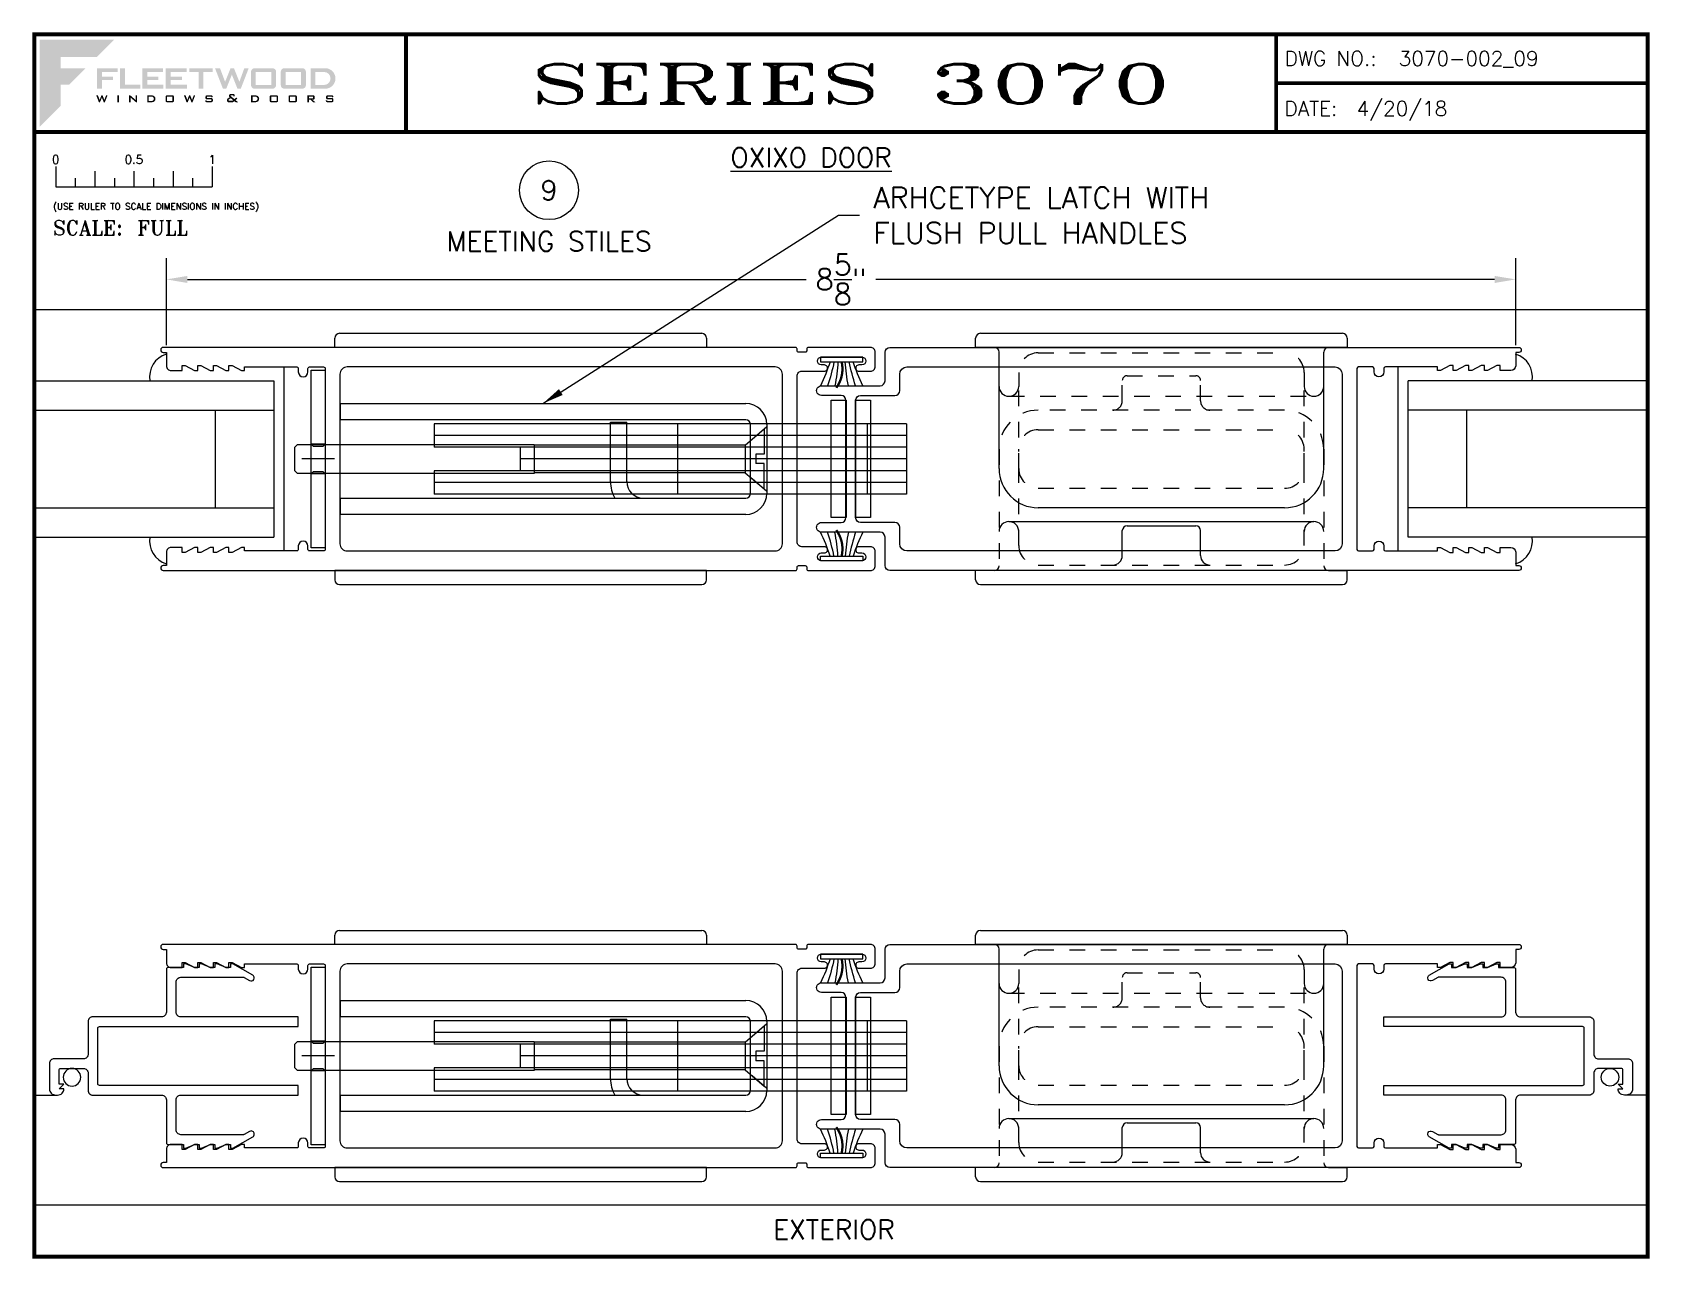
# Paper-space layout 'DETAIL 9' of a CAD drawing. Extents: x 0.1 to 10.5, y 0.1 to 7.9.
# The model-space entities are those that its viewports show. They can reach past a viewport. Long polylines and large blocks are cut down to what shows.
import ezdxf
from ezdxf.enums import TextEntityAlignment as Align

# ---------------------------------------------------------------- set-up
doc = ezdxf.new("R2010")
doc.units = 0
doc.header["$LTSCALE"] = 0.25
doc.header["$MEASUREMENT"] = 0
doc.linetypes.add('HIDDEN', pattern=[0.375, 0.25, -0.125])
doc.layers.get('0').update_dxf_attribs({"linetype": 'CONTINUOUS'})
doc.layers.get('DEFPOINTS').update_dxf_attribs({"color": 1, "linetype": 'CONTINUOUS'})
for name, color, linetype in [('DIM', 7, 'CONTINUOUS'), ('GLASS-VINYL', 7, 'CONTINUOUS'), ('SEAL', 7, 'CONTINUOUS'), ('SILL-PAN', 7, 'CONTINUOUS'), ('TEXT', 7, 'CONTINUOUS'), ('VENT', 5, 'CONTINUOUS')]:
    doc.layers.add(name, color=color, linetype=linetype)
doc.layers.add('VP', color=40, linetype='CONTINUOUS', plot=False)
doc.layers.get('VP').off()
doc.styles.add('ROMANS', font='romans')
doc.styles.add('ROMANT', font='romant')
doc.styles.add('SIMPLEX-094', font='simplex.shx', dxfattribs={"height": 0.094})
doc.styles.get("Standard").update_dxf_attribs({"font": 'simplex.shx'})
doc.dimstyles.new('FULL SCALE', dxfattribs={"dimscale": 0.75, "dimtxt": 0.18, "dimasz": 0.18, "dimexe": 0.18, "dimexo": 0.0625, "dimgap": 0.09, "dimtad": 0, "dimtih": 1, "dimtoh": 1, "dimdec": 4, "dimzin": 0, "dimdsep": 46, "dimlunit": 4, "dimtxsty": 'Standard', "dimcen": 0.09, "dimadec": 0, "dimazin": 0, "dimtfac": 1, "dimtdec": 4, "dimtofl": 0, "dimtmove": 0, "dimatfit": 3, "dimfxl": 0, "dimtolj": 1, "dimtzin": 0, "dimarcsym": 0})
doc.dimstyles.new('THREE-QUARTER SCALE', dxfattribs={"dimscale": 0.75, "dimtxt": 0.18, "dimasz": 0.18, "dimexe": 0.18, "dimexo": 0.0625, "dimgap": 0.09, "dimtad": 0, "dimtih": 1, "dimtoh": 1, "dimdec": 4, "dimlfac": 1.333, "dimzin": 0, "dimdsep": 46, "dimlunit": 4, "dimtxsty": 'Standard', "dimcen": 0.09, "dimadec": 0, "dimazin": 0, "dimtfac": 1, "dimtdec": 4, "dimtofl": 0, "dimtmove": 0, "dimatfit": 3, "dimfxl": 0, "dimtolj": 1, "dimtzin": 0, "dimarcsym": 0})

# ---------------------------------------------------------------- blocks, each defined once
blk = doc.blocks.new('Fleetwood_Logo_6-10-15')
h = blk.add_hatch(color=154)
h.dxf.hatch_style = 1
h.paths.add_polyline_path([(0.2526, -0.0017), (0.0019, -0.0017), (0.0019, -0.2942), (0.0725, -0.2236), (0.0725, -0.1535), (0.1007, -0.1535), (0.1567, -0.0976), (0.0725, -0.0976), (0.0725, -0.0596), (0.1946, -0.0596)])
h = blk.add_hatch(color=251)
h.dxf.hatch_style = 1
h.paths.add_polyline_path([(0.2487, -0.1256), (0.2112, -0.1256), (0.2112, -0.1102), (0.2647, -0.1102), (0.2647, -0.0976), (0.1946, -0.0976), (0.1946, -0.1667), (0.2112, -0.1667), (0.2112, -0.1377), (0.2487, -0.1377)])
h = blk.add_hatch(color=251)
h.dxf.hatch_style = 1
h.paths.add_polyline_path([(0.2886, -0.0976), (0.272, -0.0976), (0.272, -0.1667), (0.3401, -0.1667), (0.3401, -0.1535), (0.2886, -0.1535)])
h = blk.add_hatch(color=251)
h.dxf.hatch_style = 1
h.paths.add_polyline_path([(0.4175, -0.0976), (0.3474, -0.0976), (0.3474, -0.1667), (0.4185, -0.1667), (0.4185, -0.1534), (0.364, -0.1534), (0.364, -0.1377), (0.4015, -0.1377), (0.4015, -0.1256), (0.364, -0.1256), (0.364, -0.1102), (0.4175, -0.1102)])
h = blk.add_hatch(color=251)
h.dxf.hatch_style = 1
h.paths.add_polyline_path([(0.4965, -0.0976), (0.4264, -0.0976), (0.4264, -0.1667), (0.4975, -0.1667), (0.4975, -0.1534), (0.443, -0.1534), (0.443, -0.1377), (0.4804, -0.1377), (0.4804, -0.1256), (0.443, -0.1256), (0.443, -0.1102), (0.4965, -0.1102)])
h = blk.add_hatch(color=251)
h.dxf.hatch_style = 1
h.paths.add_polyline_path([(0.5842, -0.0976), (0.5054, -0.0976), (0.5054, -0.1102), (0.5365, -0.1102), (0.5365, -0.1667), (0.5531, -0.1667), (0.5531, -0.1102), (0.5842, -0.1102)])
h = blk.add_hatch(color=251)
h.dxf.hatch_style = 1
h.paths.add_polyline_path([(0.6089, -0.0976), (0.5921, -0.0976), (0.6188, -0.1667), (0.63, -0.1667), (0.6489, -0.1192), (0.6679, -0.1667), (0.6789, -0.1667), (0.7056, -0.0976), (0.6908, -0.0976), (0.6742, -0.1433), (0.6558, -0.0976), (0.6446, -0.0976), (0.6261, -0.1433)])
h = blk.add_hatch(color=251)
h.dxf.hatch_style = 1
h.paths.add_polyline_path([(0.7853, -0.0976), (0.726, -0.0976, 0.414214), (0.7133, -0.1102), (0.7133, -0.154, 0.414214), (0.726, -0.1667), (0.7853, -0.1667, 0.414214), (0.798, -0.154), (0.798, -0.1102, 0.414214)])
h.paths.add_polyline_path([(0.7819, -0.1102), (0.7819, -0.154), (0.7294, -0.154), (0.7294, -0.1102)], flags=16)
h = blk.add_hatch(color=251)
h.dxf.hatch_style = 1
h.paths.add_polyline_path([(0.8856, -0.0976), (0.8262, -0.0976, 0.414214), (0.8136, -0.1102), (0.8136, -0.154, 0.414214), (0.8262, -0.1667), (0.8856, -0.1667, 0.414214), (0.8982, -0.154), (0.8982, -0.1102, 0.414214)])
h.paths.add_polyline_path([(0.8822, -0.1102), (0.8822, -0.154), (0.8296, -0.154), (0.8296, -0.1102)], flags=16)
h = blk.add_hatch(color=251)
h.dxf.hatch_style = 1
h.paths.add_polyline_path([(0.9632, -0.0976), (0.914, -0.0976), (0.914, -0.1667), (0.9632, -0.1667, 1)])
h.paths.add_polyline_path([(0.9301, -0.1102), (0.9593, -0.1102, -1), (0.9593, -0.154), (0.9301, -0.154)], flags=16)
h = blk.add_hatch(color=7)
h.dxf.hatch_style = 1
h.paths.add_polyline_path([(0.2301, -0.1891), (0.2251, -0.1891), (0.2196, -0.2043), (0.2134, -0.1891), (0.2097, -0.1891), (0.2035, -0.2043), (0.1978, -0.1891), (0.1922, -0.1891), (0.2011, -0.2121), (0.2048, -0.2121), (0.2112, -0.1963), (0.2175, -0.2121), (0.2212, -0.2121)])
h = blk.add_hatch(color=7)
h.dxf.hatch_style = 1
h.paths.add_polyline_path([(0.2691, -0.1891), (0.2637, -0.1891), (0.2637, -0.2118), (0.2637, -0.2121), (0.2691, -0.2121)])
h = blk.add_hatch(color=7)
h.dxf.hatch_style = 1
h.paths.add_polyline_path([(0.3077, -0.1964), (0.3259, -0.2121), (0.3298, -0.2121), (0.3298, -0.1891), (0.325, -0.1891), (0.325, -0.2047), (0.3067, -0.1891), (0.3029, -0.1891), (0.3029, -0.2121), (0.3077, -0.2121)])
h = blk.add_hatch(color=7)
h.dxf.hatch_style = 1
h.paths.add_polyline_path([(0.3801, -0.1891), (0.3637, -0.1891), (0.3637, -0.2121), (0.3801, -0.2121, 1)])
h.paths.add_polyline_path([(0.3691, -0.2079), (0.3691, -0.1933), (0.3788, -0.1933, -1), (0.3788, -0.2079)], flags=16)
h = blk.add_hatch(color=7)
h.dxf.hatch_style = 1
h.paths.add_polyline_path([(0.4537, -0.2079), (0.4537, -0.1933, 0.414214), (0.4495, -0.1891), (0.4297, -0.1891, 0.414214), (0.4255, -0.1933), (0.4255, -0.2079, 0.414214), (0.4297, -0.2121), (0.4495, -0.2121, 0.414214)])
h.paths.add_polyline_path([(0.4308, -0.2079), (0.4308, -0.1933), (0.4484, -0.1933), (0.4484, -0.2079)], flags=16)
h = blk.add_hatch(color=7)
h.dxf.hatch_style = 1
h.paths.add_polyline_path([(0.5253, -0.1891), (0.5203, -0.1891), (0.5148, -0.2043), (0.5087, -0.1891), (0.5049, -0.1891), (0.4988, -0.2043), (0.493, -0.1891), (0.4874, -0.1891), (0.4963, -0.2121), (0.5001, -0.2121), (0.5064, -0.1963), (0.5127, -0.2121), (0.5164, -0.2121)])
h = blk.add_hatch(color=7)
h.dxf.hatch_style = 1
h.paths.add_polyline_path([(0.5801, -0.1891), (0.5643, -0.1891, 0.414214), (0.56, -0.1933), (0.56, -0.1981, 0.414214), (0.5643, -0.2024), (0.58, -0.2024), (0.58, -0.2078), (0.5637, -0.2078), (0.5637, -0.2052), (0.5591, -0.2062), (0.5591, -0.2078, 0.414214), (0.5634, -0.2121), (0.5805, -0.2121, 0.414214), (0.5848, -0.2078), (0.5848, -0.2024, 0.414214), (0.5805, -0.1982), (0.5648, -0.1982), (0.5648, -0.193), (0.5798, -0.193), (0.5798, -0.1958), (0.5843, -0.1948), (0.5843, -0.1933, 0.414214)])
h = blk.add_hatch(color=7)
h.dxf.hatch_style = 1
h.paths.add_polyline_path([(0.645, -0.1913, -0.222262), (0.6447, -0.1906), (0.6447, -0.1892), (0.6535, -0.1892), (0.6535, -0.193), (0.6587, -0.1918), (0.6587, -0.189, 0.414214), (0.6544, -0.1847), (0.6437, -0.1847, 0.414214), (0.6394, -0.189), (0.6394, -0.1922, 0.222262), (0.6407, -0.1948), (0.6415, -0.1955), (0.6345, -0.1998, 0.260684), (0.6329, -0.2027), (0.6329, -0.2078, 0.414214), (0.6372, -0.2121), (0.6514, -0.2121, 0.17577), (0.6536, -0.2113), (0.657, -0.2085), (0.6614, -0.2121), (0.6699, -0.2121), (0.6613, -0.2049), (0.6676, -0.1997), (0.6637, -0.1964), (0.6574, -0.2017)])
h.paths.add_polyline_path([(0.6532, -0.2052), (0.6509, -0.2072, -0.17577), (0.6502, -0.2074), (0.6382, -0.2074), (0.6382, -0.2033, -0.260684), (0.6387, -0.2025), (0.6451, -0.1985)], flags=16)
h = blk.add_hatch(color=7)
h.dxf.hatch_style = 1
h.paths.add_polyline_path([(0.7294, -0.1891), (0.713, -0.1891), (0.713, -0.2121), (0.7294, -0.2121, 1)])
h.paths.add_polyline_path([(0.7184, -0.2079), (0.7184, -0.1933), (0.7281, -0.1933, -1), (0.7281, -0.2079)], flags=16)
h = blk.add_hatch(color=7)
h.dxf.hatch_style = 1
h.paths.add_polyline_path([(0.8045, -0.2079), (0.8045, -0.1933, 0.414214), (0.8003, -0.1891), (0.7805, -0.1891, 0.414214), (0.7763, -0.1933), (0.7763, -0.2079, 0.414214), (0.7805, -0.2121), (0.8003, -0.2121, 0.414214)])
h.paths.add_polyline_path([(0.7816, -0.2079), (0.7816, -0.1933), (0.7992, -0.1933), (0.7992, -0.2079)], flags=16)
h = blk.add_hatch(color=7)
h.dxf.hatch_style = 1
h.paths.add_polyline_path([(0.8678, -0.2079), (0.8678, -0.1933, 0.414214), (0.8636, -0.1891), (0.8438, -0.1891, 0.414214), (0.8396, -0.1933), (0.8396, -0.2079, 0.414214), (0.8438, -0.2121), (0.8636, -0.2121, 0.414214)])
h.paths.add_polyline_path([(0.8449, -0.2079), (0.8449, -0.1933), (0.8624, -0.1933), (0.8624, -0.2079)], flags=16)
h = blk.add_hatch(color=7)
h.dxf.hatch_style = 1
h.paths.add_polyline_path([(0.9277, -0.1993), (0.9277, -0.1933, 0.414214), (0.9235, -0.1891), (0.9028, -0.1891), (0.9028, -0.2121), (0.9082, -0.2121), (0.9082, -0.2035), (0.9131, -0.2035), (0.9224, -0.2121), (0.9303, -0.2121), (0.9197, -0.2035), (0.9235, -0.2035, 0.414214)])
h.paths.add_polyline_path([(0.9082, -0.1993), (0.9082, -0.1933), (0.9214, -0.1933, -0.414214), (0.9224, -0.1943), (0.9224, -0.1983, -0.414214), (0.9214, -0.1993)], flags=16)
h = blk.add_hatch(color=7)
h.dxf.hatch_style = 1
h.paths.add_polyline_path([(0.9867, -0.1982), (0.971, -0.1982), (0.971, -0.193), (0.9859, -0.193), (0.9859, -0.1958), (0.9905, -0.1948), (0.9905, -0.1933, 0.414214), (0.9863, -0.1891), (0.9705, -0.1891, 0.414214), (0.9662, -0.1933), (0.9662, -0.1981, 0.414214), (0.9705, -0.2024), (0.9862, -0.2024), (0.9862, -0.2078), (0.9699, -0.2078), (0.9699, -0.2052), (0.9653, -0.2062), (0.9653, -0.2078, 0.414214), (0.9696, -0.2121), (0.9867, -0.2121, 0.414214), (0.991, -0.2078), (0.991, -0.2024, 0.414214)])
blk = doc.blocks.new('A-SIZE_L')
for p, q in [((8.095, 7.907), (8.095, 7.282)), ((8.095, 7.594), (10.47, 7.594)), ((0.157, 7.282), (10.47, 7.282))]:
    blk.add_line(p, q)
at = {"const_width": 0.025}
for points in [[(0.157, 7.907), (10.47, 7.907), (10.47, 0.093), (0.157, 0.093), (0.157, 7.907)], [(2.532, 7.907), (2.532, 7.282)], [(8.095, 7.907), (8.095, 7.282)], [(8.095, 7.594), (10.47, 7.594)], [(0.157, 7.282), (10.47, 7.282)]]:
    blk.add_lwpolyline(points, dxfattribs=at)
at = {"xscale": 1.898091133004928, "yscale": 1.898091133004928, "zscale": 1.898091133004928}
blk.add_blockref('Fleetwood_Logo_6-10-15', (0.188, 7.875), dxfattribs=at)
for s, style, p in [('DWG NO.:', 'SIMPLEX-094', (8.149, 7.705)), ('DATE:', 'SIMPLEX-094', (8.148, 7.385)), ('SCALE:', 'ROMANT', (0.276, 6.623))]:
    blk.add_text(s, height=0.094, dxfattribs=dict(style=style)).set_placement(p)
for tag, p, style in [('DWG_NO', (8.878, 7.705), 'SIMPLEX-094'), ('DATE', (8.609, 7.385), 'SIMPLEX-094'), ('SCALE', (0.814, 6.623), 'ROMANT')]:
    blk.add_attdef(tag, p, '', height=0.094, dxfattribs=dict(style=style))
for tag, height, style, width, p, p2 in [('DWG_NO', 0.094, 'SIMPLEX-094', 2.60233, (8.876, 7.704), (10.367, 7.704)), ('PRODUCT', 0.25, 'ROMANT', 2.260212, (3.282, 7.465), (7.345, 7.465))]:
    blk.add_attdef(tag, text='', height=height, dxfattribs=dict(style=style, width=width)).set_placement(p, p2, align=Align.FIT)
blk = doc.blocks.new('Full')
for p, q in [((0.137, -0.219), (0.137, -0.35)), ((0.262, -0.294), (0.262, -0.35)), ((0.387, -0.249), (0.387, -0.35)), ((0.512, -0.294), (0.512, -0.35)), ((0.637, -0.249), (0.637, -0.35)), ((0.762, -0.294), (0.762, -0.35)), ((0.887, -0.249), (0.887, -0.35)), ((1.012, -0.294), (1.012, -0.35)), ((1.137, -0.219), (1.137, -0.35)), ((0.137, -0.35), (1.137, -0.35))]:
    blk.add_line(p, q)
for s, p in [('0', (0.137, -0.219)), ('0.5', (0.637, -0.219)), ('1', (1.137, -0.219))]:
    blk.add_text(s, height=0.055).set_placement(p, align=Align.BOTTOM_CENTER)
at = {"style": 'ROMANS'}
blk.add_text('(USE RULER TO SCALE DIMENSIONS IN INCHES)', height=0.04115, dxfattribs=at).set_placement((0.12, -0.495))
blk = doc.blocks.new('*D75')
at = {"layer": 'DEFPOINTS', "color": 0}
for p in [(9.626, 6.34), (1.001, 5.873), (9.626, 5.873)]:
    blk.add_point(p, dxfattribs=at)
at = {"layer": 'DIM', "color": 0, "lineweight": -2}
for p, q in [((1.001, 5.92), (1.001, 6.475)), ((9.626, 5.92), (9.626, 6.475)), ((1.136, 6.34), (5.091, 6.34)), ((9.491, 6.34), (5.535, 6.34))]:
    blk.add_line(p, q, dxfattribs=at)
at = {"layer": 'DIM', "color": 0}
for points in [[(1.136, 6.362), (1.136, 6.317), (1.001, 6.34)], [(9.491, 6.362), (9.491, 6.317), (9.626, 6.34)]]:
    blk.add_solid(points, dxfattribs=at)
at = {"layer": 'DIM', "color": 0, "insert": (5.313, 6.34), "char_height": 0.135, "attachment_point": 5}
blk.add_mtext('\\A1;8{\\H1.000000x;\\S5/8;}"', dxfattribs=at)
blk = doc.blocks.new('sectball')
blk.add_circle((0, 0), 0.125)
blk.add_attdef('NO', text='', height=0.062).set_placement((0, 0), align=Align.MIDDLE_CENTER)
for tag, p in [('LINE1', (0, -0.2588)), ('LINE2', (0, -0.3864)), ('LINE3', (0, -0.5214))]:
    blk.add_attdef(tag, text='', height=0.078).set_placement(p, align=Align.CENTER)
blk = doc.blocks.new('3766 SCREEN ADAPTER')
blk.add_line((0.25, 1.836), (0.25, 1.544))
blk.add_lwpolyline([(0.21, 1.528), (0.18, 1.498), (0.18, 1.528), (0.09, 1.528, 0.414214), (0.08, 1.518), (0.08, 1.373, 0.414214), (0.11, 1.343), (0.22, 1.343, -0.414214), (0.25, 1.313), (0.25, 0.873, 0.414214), (0.28, 0.843), (0.555, 0.843, -0.414214), (0.565, 0.833), (0.565, 0.733), (0.59, 0.733), (0.59, 0.718), (0.565, 0.663), (0.565, 0.633), (0.59, 0.633), (0.59, 0.618), (0.565, 0.563), (0.565, 0.533), (0.59, 0.533), (0.59, 0.518), (0.565, 0.463), (0.565, 0.433), (0.59, 0.433), (0.59, 0.418), (0.517, 0.291, -1), (0.482, 0.311), (0.502, 0.345, 0.131652), (0.503, 0.35), (0.503, 0.75, 0.414214), (0.472, 0.781), (0.28, 0.781, 0.414214), (0.25, 0.751), (0.25, 0), (0.188, 0), (0.188, 1.271, 0.414214), (0.178, 1.281), (-0.178, 1.281, 0.414214), (-0.188, 1.271), (-0.188, 0), (-0.25, 0), (-0.25, 0.751, 0.414214), (-0.28, 0.781), (-0.472, 0.781, 0.414214), (-0.503, 0.75), (-0.503, 0.35, 0.131652), (-0.502, 0.345), (-0.482, 0.311, -1), (-0.517, 0.291), (-0.59, 0.418), (-0.59, 0.433), (-0.565, 0.433), (-0.565, 0.463), (-0.59, 0.518), (-0.59, 0.533), (-0.565, 0.533), (-0.565, 0.563), (-0.59, 0.618), (-0.59, 0.633), (-0.565, 0.633), (-0.565, 0.663), (-0.59, 0.718), (-0.59, 0.733), (-0.565, 0.733), (-0.565, 0.833, -0.414214), (-0.555, 0.843), (-0.28, 0.843, 0.414214), (-0.25, 0.873), (-0.25, 1.313, -0.414214), (-0.22, 1.343), (-0.012, 1.343, 0.414214), (0.018, 1.373), (0.018, 1.56, -0.414214), (0.048, 1.59), (0.21, 1.59, -0.414214), (0.25, 1.55), (0.25, 1.538, -0.414214), (0.21, 1.498)], format="xyb", close=True)
blk.add_circle((0.136, 1.446), 0.0563)
blk = doc.blocks.new('3706_Lock_Stile_Archetype_Male_Yoke_wPulls')
for p, q in [((1.14175, 0.713), (1.14175, 0.773)), ((1.17175, 0.803), (3.48675, 0.803)), ((3.51675, 0.773), (3.51675, 0.713)), ((3.51675, 0.713), (1.14175, 0.713)), ((1.29175, -0.062), (1.29175, 0.683)), ((3.36675, -0.062), (3.36675, 0.683)), ((1.35425, -0.4005), (3.30425, -0.4005)), ((3.11675, -0.312), (1.54175, -0.312)), ((1.26175, -0.713), (1.14175, -0.713)), ((1.14175, -0.773), (1.14175, -0.713)), ((3.39675, -0.713), (3.51675, -0.713)), ((3.51675, -0.773), (3.51675, -0.713)), ((1.17175, -0.803), (3.48675, -0.803))]:
    blk.add_line(p, q)
at = {"linetype": 'HIDDEN'}
for p, q in [((1.54175, 0.678), (3.11675, 0.678)), ((1.41675, 0.553), (1.41675, 0.463)), ((3.24175, 0.553), (3.24175, 0.463)), ((1.41675, -0.062), (1.41675, 0.463)), ((3.24175, -0.062), (3.24175, 0.463)), ((1.35425, 0.4005), (3.30425, 0.4005)), ((3.11675, 0.312), (1.54175, 0.312)), ((1.54175, 0.187), (3.11675, 0.187)), ((1.29175, 0.062), (1.29175, -0.683)), ((1.41675, -0.553), (1.41675, 0.062)), ((3.24175, -0.553), (3.24175, 0.062)), ((3.36675, 0.062), (3.36675, -0.683)), ((1.54175, -0.187), (3.11675, -0.187)), ((1.41675, -0.463), (1.41675, -0.463)), ((3.24175, -0.463), (3.24175, -0.463)), ((1.54175, -0.678), (3.11675, -0.678))]:
    blk.add_line(p, q, dxfattribs=at)
at = {"linetype": 'HIDDEN', "ltscale": 0.5}
for p, q in [((2.10925, 0.532), (2.54925, 0.532)), ((2.07925, 0.372), (2.07925, 0.502)), ((2.57925, 0.372), (2.57925, 0.502))]:
    blk.add_line(p, q, dxfattribs=at)
at = {"ltscale": 0.5}
for p, q in [((2.07925, -0.618), (2.07925, -0.458)), ((2.10925, -0.428), (2.54925, -0.428)), ((2.57925, -0.618), (2.57925, -0.458))]:
    blk.add_line(p, q, dxfattribs=at)
for points in [[(4.59375, 0.596, -0.41421356), (4.56275, 0.565), (4.49375, 0.565), (4.49375, 0.597), (4.47375, 0.597), (4.41375, 0.565), (4.39375, 0.565), (4.39375, 0.597), (4.37375, 0.597), (4.31375, 0.565), (4.29375, 0.565), (4.29375, 0.597), (4.27375, 0.597), (4.21375, 0.565), (4.19375, 0.565), (4.19375, 0.597), (4.17375, 0.597), (4.11375, 0.565), (4.09375, 0.565), (4.09375, 0.588), (3.76075, 0.588, 0.41421356), (3.75075, 0.578), (3.75075, 0.556, -1), (3.68875, 0.556), (3.68875, 0.578, 0.41421356), (3.67875, 0.588), (3.58875, 0.588, 0.41421356), (3.57875, 0.578), (3.57875, -0.578, 0.41421356), (3.58875, -0.588), (3.67875, -0.588, 0.41421356), (3.68875, -0.578), (3.68875, -0.556, -1), (3.75075, -0.556), (3.75075, -0.578, 0.41421356), (3.76075, -0.588), (4.09375, -0.588), (4.09375, -0.565), (4.11375, -0.565), (4.17375, -0.597), (4.19375, -0.597), (4.19375, -0.565), (4.21375, -0.565), (4.27375, -0.597), (4.29375, -0.597), (4.29375, -0.565), (4.31375, -0.565), (4.37375, -0.597), (4.39375, -0.597), (4.39375, -0.565), (4.41375, -0.565), (4.47375, -0.597), (4.49375, -0.597), (4.49375, -0.565), (4.56275, -0.565, -0.41421356), (4.59375, -0.596), (4.59375, -0.681), (4.61375, -0.681, -1), (4.61375, -0.713), (0.5935, -0.713, -0.41421356), (0.5625, -0.682), (0.5625, -0.499, 0.41421356), (0.5315, -0.468), (0.156, -0.468, -1.00000653), (0.156, -0.406), (0.28175, -0.406, 0.41421356), (0.31275, -0.375), (0.31275, 0.375, 0.41421356), (0.28175, 0.406), (0.156, 0.406, -1.00000653), (0.156, 0.468), (0.5315, 0.468, 0.41421356), (0.5625, 0.499), (0.5625, 0.682, -0.41421356), (0.5935, 0.713), (4.61375, 0.713, -1), (4.61375, 0.681), (4.59375, 0.681)], [(0.6565, -0.437, 0.41421356), (0.6255, -0.406), (0.40575, -0.406, -0.41421356), (0.37475, -0.375), (0.37475, 0.375, -0.41421356), (0.40575, 0.406), (0.6255, 0.406, 0.41421356), (0.6565, 0.437), (0.6565, 0.542, -0.41421356), (0.7025, 0.588), (3.43875, 0.588, -0.41421356), (3.48475, 0.542), (3.48475, -0.542, -0.41421356), (3.43875, -0.588), (0.7025, -0.588, -0.41421356), (0.6565, -0.542)]]:
    blk.add_lwpolyline(points, format="xyb", close=True)
for centre, radius, start, end in [((1.17175, 0.773), 0.03, 90, 180), ((3.48675, 0.773), 0.03, 0, 90), ((1.26175, 0.683), 0.03, 0, 90), ((3.39675, 0.683), 0.03, 90, 180), ((1.35425, 0.463), 0.0625, 180, 270), ((1.35425, 0.463), 0.0625, 270, 0), ((3.30425, 0.463), 0.0625, 180, 270), ((3.30425, 0.463), 0.0625, 270, 0), ((1.54175, -0.062), 0.25, 180, 270), ((3.11675, -0.062), 0.25, 270, 0), ((1.35425, -0.463), 0.0625, 90, 180), ((1.35425, -0.463), 0.0625, 0, 90), ((3.30425, -0.463), 0.0625, 90, 180), ((3.30425, -0.463), 0.0625, 0, 90), ((1.26175, -0.683), 0.03, 270, 0), ((1.26175, -0.683), 0.03, 270, 0), ((3.39675, -0.683), 0.03, 180, 270), ((1.17175, -0.773), 0.03, 180, 270), ((3.48675, -0.773), 0.03, 270, 0)]:
    blk.add_arc(centre, radius, start, end)
at = {"linetype": 'HIDDEN'}
for centre, radius, start, end in [((1.54175, 0.553), 0.125, 90, 180), ((3.11675, 0.553), 0.125, 0, 90), ((1.54175, 0.062), 0.25, 90, 180), ((3.11675, 0.062), 0.25, 0, 90), ((1.54175, 0.062), 0.125, 90, 180), ((3.11675, 0.062), 0.125, 0, 90), ((1.54175, -0.062), 0.125, 180, 270), ((3.11675, -0.062), 0.125, 270, 0), ((1.54175, -0.553), 0.125, 180, 270), ((3.11675, -0.553), 0.125, 270, 0)]:
    blk.add_arc(centre, radius, start, end, dxfattribs=at)
at = {"linetype": 'HIDDEN', "ltscale": 0.5}
for centre, radius, start, end in [((2.10925, 0.502), 0.03, 90, 180), ((2.54925, 0.502), 0.03, 360, 90), ((2.01925, 0.372), 0.06, 270, 360), ((2.63925, 0.372), 0.06, 180, 270)]:
    blk.add_arc(centre, radius, start, end, dxfattribs=at)
at = {"ltscale": 0.5}
for centre, radius, start, end in [((2.10925, -0.458), 0.03, 90, 180), ((2.54925, -0.458), 0.03, 360, 90), ((2.01925, -0.618), 0.06, 270, 360), ((2.63925, -0.618), 0.06, 180, 270)]:
    blk.add_arc(centre, radius, start, end, dxfattribs=at)
blk = doc.blocks.new('Yoke Strike Plate')
for points in [[(-0.094, -0.375), (-0.094, 0.375), (0, 0.375), (0, -0.375)], [(0.062, -0.375), (0.062, 0.375), (0.156, 0.375), (0.156, -0.375)]]:
    blk.add_lwpolyline(points, close=True)
blk = doc.blocks.new('*U95')
for centre, radius, start, end in [((-0.303, 1.135), 1.112, 287.4409, 295.9325), ((-0.19, 1.188), 1.16, 280.9256, 288.7507), ((-0.031, 1.124), 1.102, 273.1709, 281.1969), ((-0.031, -1.124), 1.102, 78.8031, 86.8291), ((-0.19, -1.188), 1.16, 71.2493, 79.0744), ((-0.303, -1.135), 1.112, 64.0675, 72.5591)]:
    blk.add_arc(centre, radius, start, end)
at = {"layer": 'SEAL'}
blk.add_lwpolyline([(0, -0.135), (0, 0.135), (0.03, 0.135), (0.03, -0.135)], close=True, dxfattribs=at)
at = {"layer": 'SEAL', "const_width": 0.015}
blk.add_lwpolyline([(0.03, 0, 0.219791), (0.196, 0.034)], format="xyb", dxfattribs=at)
at = {"flags": 9}
for tag, p in [('MANUFACTURER_PART_#', (0, -0.199)), ('FLEETWOOD_PART_#', (-0.001, -0.249))]:
    blk.add_attdef(tag, p, '', height=0.0312, dxfattribs=at)
blk = doc.blocks.new('Archetype_Latch_for_3707')
for p, q in [((-2.954, 0.713), (-2.954, 0.773)), ((-2.924, 0.803), (-0.609, 0.803)), ((-0.579, 0.773), (-0.579, 0.713)), ((-0.579, 0.713), (-2.954, 0.713)), ((-3.106, -0.568), (-3.106, 0.568)), ((-3.106, 0.568), (-3.016, 0.568)), ((-3.016, 0.568), (-3.016, -0.568)), ((-2.918, 0.25), (-2.918, 0.355)), ((-2.918, 0.355), (-0.328, 0.355)), ((-0.328, 0.25), (-2.918, 0.25)), ((0.7, 0.225), (-2.32, 0.225)), ((-2.32, 0.225), (-2.32, 0.075)), ((-1.193, 0.235), (-1.088, 0.235)), ((-1.193, -0.145), (-1.193, 0.235)), ((-1.088, -0.145), (-1.088, 0.235)), ((-0.762, -0.225), (-0.762, 0.225)), ((-0.298, -0.22), (-0.298, 0.22)), ((-0.193, 0.22), (-0.193, -0.22)), ((0.45, -0.225), (0.45, 0.225)), ((0.7, 0.225), (0.7, -0.225)), ((0.7, 0.15), (-2.32, 0.15)), ((-0.332, 0.089), (-0.211, 0.193)), ((-0.211, 0.193), (-0.211, 0.03)), ((-3.211, 0.075), (-3.193, 0.093)), ((-3.211, -0.075), (-3.211, 0.075)), ((-3.193, 0.093), (-1.68, 0.093)), ((0.7, 0.075), (-2.32, 0.075)), ((-1.768, -0.075), (-1.768, 0.075)), ((0.7, 0), (-1.768, 0)), ((-1.68, 0.093), (-1.68, -0.093)), ((-0.332, 0.089), (-1.68, 0.089)), ((-0.332, 0.089), (-0.332, -0.089)), ((-0.264, 0.03), (-0.264, -0.03)), ((-0.211, 0.03), (-0.264, 0.03)), ((-3.193, -0.093), (-3.211, -0.075)), ((-1.68, -0.093), (-3.193, -0.093)), ((0.7, -0.075), (-2.32, -0.075)), ((-2.32, -0.075), (-2.32, -0.225)), ((-0.332, -0.089), (-1.68, -0.089)), ((-0.332, -0.089), (-0.211, -0.192)), ((-0.211, -0.03), (-0.264, -0.03)), ((-0.211, -0.192), (-0.211, -0.03)), ((0.7, -0.15), (-2.32, -0.15)), ((-2.918, -0.355), (-2.918, -0.25)), ((-2.918, -0.25), (-0.328, -0.25)), ((0.7, -0.225), (-2.32, -0.225)), ((-0.328, -0.355), (-2.918, -0.355)), ((-0.328, -0.355), (-0.983, -0.355)), ((-3.016, -0.568), (-3.106, -0.568)), ((-0.579, -0.713), (-2.954, -0.713)), ((-2.954, -0.713), (-2.954, -0.773)), ((-0.579, -0.773), (-0.579, -0.713)), ((-2.924, -0.803), (-0.609, -0.803))]:
    blk.add_line(p, q)
at = {"ltscale": 0.5}
for p, q in [((-0.193, 0.205), (-0.286, 0.125)), ((-3.016, 0.095), (-3.106, 0.095)), ((-3.106, 0.095), (-3.091, 0.08)), ((-3.031, 0.08), (-3.091, 0.08)), ((-3.016, 0.095), (-3.031, 0.08)), ((-3.091, -0.08), (-3.106, -0.095)), ((-3.016, -0.095), (-3.106, -0.095)), ((-3.091, -0.08), (-3.031, -0.08)), ((-3.031, -0.08), (-3.016, -0.095)), ((-0.286, -0.125), (-0.193, -0.205))]:
    blk.add_line(p, q, dxfattribs=at)
at = {"ltscale": 0.3}
blk.add_line((-2.956, 0), (-3.166, 0), dxfattribs=at)
for centre, radius, start, end in [((-2.924, 0.773), 0.03, 90, 180), ((-0.609, 0.773), 0.03, 0, 90), ((-0.328, 0.22), 0.135, 0, 90), ((-0.328, 0.22), 0.03, 360, 90), ((-0.983, -0.145), 0.21, 180, 210), ((-0.983, -0.145), 0.105, 180, 270), ((-0.328, -0.22), 0.03, 270, 360), ((-0.328, -0.22), 0.135, 270, 0), ((-2.924, -0.773), 0.03, 180, 270), ((-0.609, -0.773), 0.03, 270, 360)]:
    blk.add_arc(centre, radius, start, end)
blk = doc.blocks.new('3707_Lock_Stile_Archetype_Female_Yoke_wLatch')
for points in [[(-4.031, 0.681), (-4.031, 0.596, 0.414214), (-4, 0.565), (-3.931, 0.565), (-3.931, 0.597), (-3.911, 0.597), (-3.851, 0.565), (-3.831, 0.565), (-3.831, 0.597), (-3.811, 0.597), (-3.751, 0.565), (-3.731, 0.565), (-3.731, 0.597), (-3.711, 0.597), (-3.651, 0.565), (-3.631, 0.565), (-3.631, 0.597), (-3.611, 0.597), (-3.551, 0.565), (-3.531, 0.565), (-3.531, 0.588), (-3.198, 0.588, -0.414214), (-3.188, 0.578), (-3.188, 0.556, 1), (-3.126, 0.556), (-3.126, 0.578, -0.414214), (-3.116, 0.588), (-3.026, 0.588, -0.414214), (-3.016, 0.578), (-3.016, -0.578, -0.414214), (-3.026, -0.588), (-3.116, -0.588, -0.414214), (-3.126, -0.578), (-3.126, -0.556, 1), (-3.188, -0.556), (-3.188, -0.578, -0.414214), (-3.198, -0.588), (-3.531, -0.588), (-3.531, -0.565), (-3.551, -0.565), (-3.611, -0.597), (-3.631, -0.597), (-3.631, -0.565), (-3.651, -0.565), (-3.711, -0.597), (-3.731, -0.597), (-3.731, -0.565), (-3.751, -0.565), (-3.811, -0.597), (-3.831, -0.597), (-3.831, -0.565), (-3.851, -0.565), (-3.911, -0.597), (-3.931, -0.597), (-3.931, -0.565), (-4, -0.565, 0.414214), (-4.031, -0.596), (-4.031, -0.681), (-4.051, -0.681, 1), (-4.051, -0.713), (-0.01, -0.713, 0.414214), (0, -0.703), (0, -0.692, -0.414214), (0.01, -0.682), (0.053, -0.682, -0.414214), (0.062, -0.692), (0.062, -0.703, 0.414214), (0.073, -0.713), (0.469, -0.713, 0.414214), (0.5, -0.682), (0.5, -0.592, 0.414214), (0.469, -0.561), (0.395, -0.561, 1.000009), (0.395, -0.601), (0.415, -0.601, -1), (0.415, -0.651), (0.155, -0.651, -1), (0.155, -0.601), (0.175, -0.601, 1.000009), (0.175, -0.561), (0.031, -0.561, -0.414214), (0, -0.53), (0, 0.53, -0.414214), (0.031, 0.561), (0.175, 0.561, 1.000009), (0.175, 0.601), (0.155, 0.601, -1), (0.155, 0.651), (0.415, 0.651, -1), (0.415, 0.601), (0.395, 0.601, 1.000009), (0.395, 0.561), (0.469, 0.561, 0.414214), (0.5, 0.592), (0.5, 0.682, 0.414214), (0.469, 0.713), (0.073, 0.713, 0.414214), (0.062, 0.703), (0.062, 0.692, -0.414214), (0.053, 0.682), (0.01, 0.682, -0.414214), (0, 0.692), (0, 0.703, 0.414214), (-0.01, 0.713), (-4.051, 0.713, 1), (-4.051, 0.681)], [(-2.922, 0.542), (-2.922, -0.542, 0.414214), (-2.876, -0.588), (-0.14, -0.588, 0.414214), (-0.094, -0.542), (-0.094, 0.542, 0.414214), (-0.14, 0.588), (-2.876, 0.588, 0.414214)]]:
    blk.add_lwpolyline(points, format="xyb", close=True)
blk.add_blockref('Archetype_Latch_for_3707', (0, 0))
at = {"layer": 'SEAL', "xscale": -1, "rotation": 90}
blk.add_blockref('*U95', (0.285, 0.651), dxfattribs=at)
at = {"layer": 'SEAL', "rotation": 90.00000000000001}
blk.add_blockref('*U95', (0.285, -0.651), dxfattribs=at)
blk = doc.blocks.new('Meeting_Stiles_3706_3707')
for name, p in [('3707_Lock_Stile_Archetype_Female_Yoke_wLatch', (-0.281, 0)), ('3706_Lock_Stile_Archetype_Male_Yoke_wPulls', (-0.281, 0)), ('Yoke Strike Plate', (0.032, 0))]:
    blk.add_blockref(name, p)

msp = doc.modelspace()

# ---------------------------------------------------------------- linework, layer by layer
at = {"layer": 'GLASS-VINYL', "color": 7}
for p, q in [((7.896669, 35.017886), (7.896669, 36.193886)), ((15.016669, 36.193886), (15.016669, 35.017886)), ((6.1506, 36.105886), (7.831669, 36.105886)), ((7.831669, 36.105886), (7.831669, 35.105886)), ((16.762739, 36.105886), (15.081669, 36.105886)), ((15.081669, 35.105886), (15.081669, 36.105886)), ((6.1506, 35.918386), (7.831669, 35.918386)), ((7.456669, 35.918386), (7.456669, 35.293386)), ((16.762739, 35.918386), (15.081669, 35.918386)), ((15.456669, 35.293386), (15.456669, 35.918386)), ((6.1506, 35.293386), (7.831669, 35.293386)), ((16.762739, 35.293386), (15.081669, 35.293386)), ((6.1506, 35.105886), (7.831669, 35.105886)), ((16.762739, 35.105886), (15.081669, 35.105886))]:
    msp.add_line(p, q, dxfattribs=at)
at = {"layer": 'GLASS-VINYL'}
msp.add_lwpolyline([(6.1506, 30.688152), (6.1506, 35.512413), (6.264834, 35.596677), (6.060955, 35.688137), (6.1506, 35.762413), (6.1506, 36.960966)], dxfattribs=at)
at = {"layer": 'GLASS-VINYL', "color": 7}
for centre, start, end in [((7.189735, 36.130416), 107.3542311, 189.2402795), ((15.723603, 36.130416), 350.7597205, 72.6457689), ((7.189735, 35.081356), 170.7597205, 252.6457689), ((15.723603, 35.081356), 287.3542311, 9.2402795)]:
    msp.add_arc(centre, 0.152764, start, end, dxfattribs=at)
at = {"layer": 'SILL-PAN'}
for p, q in [((16.762739, 36.559877), (6.1506, 36.559887)), ((16.762739, 30.835877), (6.1506, 30.835887))]:
    msp.add_line(p, q, dxfattribs=at)

# ---------------------------------------------------------------- block references
at = {"layer": 'VENT'}
for p in [(11.456669, 35.605886), (11.456669, 31.789886)]:
    msp.add_blockref('Meeting_Stiles_3706_3707', p, dxfattribs=at)
at = {"layer": 'VENT', "xscale": -1, "rotation": 90}
msp.add_blockref('3766 SCREEN ADAPTER', (7.987169, 31.789943), dxfattribs=at)
at = {"layer": 'VENT', "rotation": 270}
msp.add_blockref('3766 SCREEN ADAPTER', (14.926169, 31.789886), dxfattribs=at)

psp = doc.layouts.new('DETAIL 9')

# ---------------------------------------------------------------- block references
at = {"layer": 'DIM'}
ref = psp.add_blockref('A-SIZE_L', (0, 0), dxfattribs=at)
ref.add_attrib('DATE', '4/20/18', (8.60916, 7.38469), dxfattribs={"layer": '0', "height": 0.094, "style": 'SIMPLEX-094'})
ref.add_attrib('SCALE', 'FULL', (0.81442, 6.62314), dxfattribs={"layer": '0', "height": 0.094, "style": 'ROMANT'})
ref.add_attrib('PRODUCT', 'SERIES 3070', dxfattribs={"layer": '0', "height": 0.25, "style": 'ROMANT', "width": 1.609456}).set_placement((3.32575, 7.46527), (7.42603, 7.46527), align=Align.FIT)
ref.add_attrib('DWG_NO', '3070-002_09', (8.87809, 7.70479), dxfattribs={"layer": '0', "height": 0.094, "style": 'SIMPLEX-094'})
psp.add_blockref('Full', (0.15675, 7.2815), dxfattribs=at)
at = {"layer": 'TEXT'}
ref = psp.add_blockref('sectball', (3.44687, 6.90986), dxfattribs=dict(at, xscale=1.503999999999998, yscale=1.503999999999998, zscale=1.503999999999998))
ref.add_attrib('NO', '9', dxfattribs={"layer": '0', "height": 0.125}).set_placement((3.44687, 6.90986), align=Align.MIDDLE_CENTER)
ref.add_attrib('LINE1', 'MEETING STILES', dxfattribs={"layer": '0', "height": 0.125}).set_placement((3.44687, 6.52058), align=Align.CENTER)

# ---------------------------------------------------------------- texts
at = {"layer": 'DIM', "insert": (5.51997, 6.92943), "char_height": 0.135, "attachment_point": 1}
psp.add_mtext('ARHCETYPE LATCH WITH\\PFLUSH PULL HANDLES', dxfattribs=at)
at = {"layer": 'TEXT', "char_height": 0.124, "width": 1.4761, "attachment_point": 5}
for s, insert in [('{\\LOXIXO DOOR}', (5.12221, 7.11892)), ('EXTERIOR', (5.26851, 0.26728))]:
    psp.add_mtext(s, dxfattribs=dict(at, insert=insert))

# ---------------------------------------------------------------- dimensions: what is measured, and where the dimension line sits
at = {"layer": 'DIM'}
dim = psp.add_linear_dim(base=(9.62575, 6.33994), p1=(1.00075, 5.87331), p2=(9.62575, 5.87331), dimstyle='FULL SCALE', dxfattribs=at)
dim.commit()
dim.dimension.update_dxf_attribs({"geometry": '*D75', "text_midpoint": (5.31325, 6.33994)})

# ---------------------------------------------------------------- leaders
at = {"layer": 'DIM', "annotation_type": 0, "has_hookline": 1, "hookline_direction": 0, "text_width": 2.475}
psp.add_leader([(3.40834, 5.54731), (5.29665, 6.74966), (5.43165, 6.74966)], dimstyle='THREE-QUARTER SCALE', override={"dimgap": 0.09, "dimtad": 0}, dxfattribs=at)

# ---------------------------------------------------------------- viewports
at = {"layer": 'VP'}
psp.add_viewport(center=(5.31325, 3.1254), size=(10.313, 6.0638076), view_center_point=(11.456669, 33.538976), view_height=6.06380756, dxfattribs=at)

doc.saveas('drawing.dxf')
